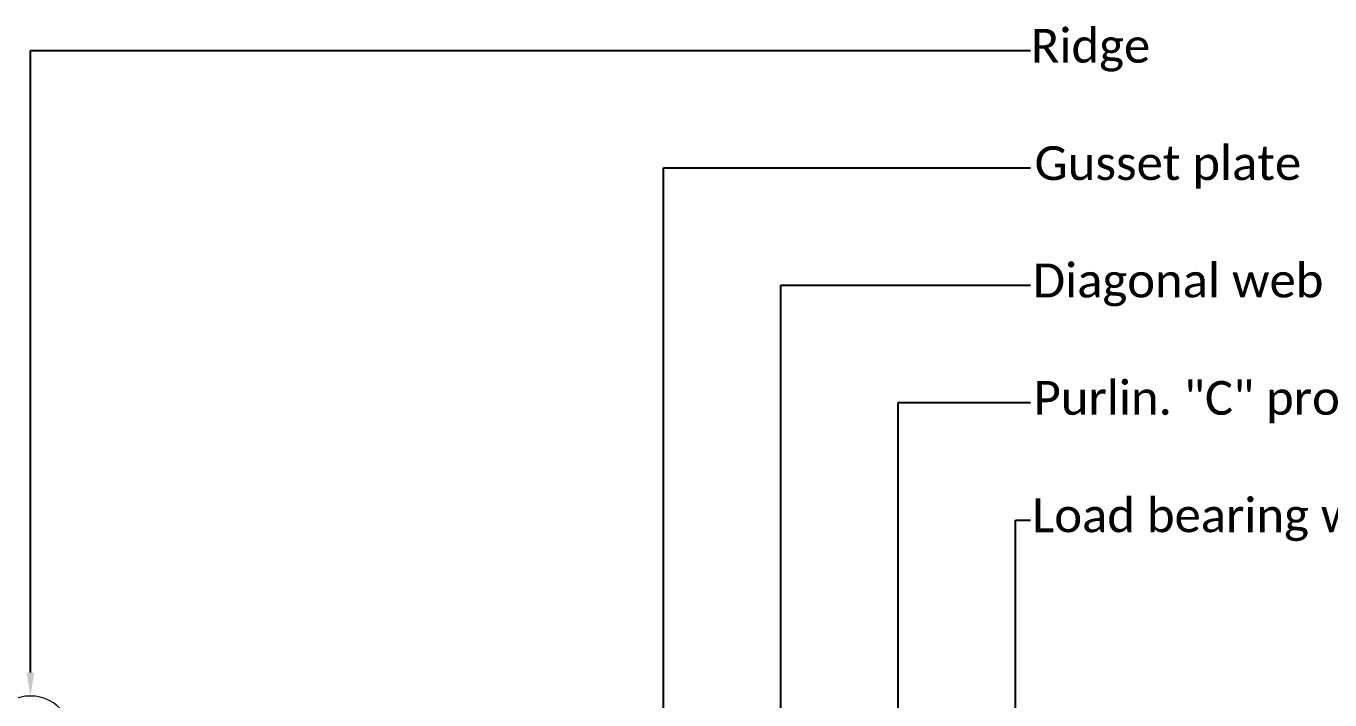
# Model space of a CAD drawing. Header units: millimetres. Extents: x 8674.86 to 8683.26, y 7174.65 to 7183.6.
# Drawn here: x 8679.07 to 8681.849, y 7180.346 to 7181.781 of the extents above; entities that cross this region are included whole.
import ezdxf
from ezdxf import colors
from ezdxf.entities.mleader import LeaderData, LeaderLine
from ezdxf.math import Vec2, Vec3

# ---------------------------------------------------------------- set-up
doc = ezdxf.new("R2010")
doc.units = ezdxf.units.MM
doc.layers.add('0001-Text 1 30', color=250, linetype='Continuous')
doc.layers.add('001_Dark_1 30', color=250, linetype='Continuous', lineweight=0)
doc.styles.add('SS_40_notes!', font='calibri.ttf', dxfattribs={"height": 72})

msp = doc.modelspace()

# ---------------------------------------------------------------- linework, layer by layer
at = {"layer": '001_Dark_1 30'}
msp.add_arc((8679.0796, 7180.2654), 0.0885, 36.1203, 143.8797, dxfattribs=at)

# ---------------------------------------------------------------- leaders
at = {"layer": '0001-Text 1 30'}
ml = msp.add_multileader_mtext('Standard', dxfattribs=at)
ml.set_content('Ridge', color=250, style='SS_40_notes!')
ml.set_leader_properties(color=252)
ml.build(insert=Vec2(0, 0))
ml.multileader.update_dxf_attribs({"dogleg_length": 32, "arrow_head_size": 0.05})
ctx = ml.context
ctx.base_point, ctx.char_height, ctx.arrow_head_size, ctx.landing_gap_size, ctx.plane_origin = Vec3(8681.2104, 7181.7288), 0.072, 0.05, 0.013, Vec3(8680.1784, 7179.497)
ctx.text_align_type = 2
notes = []
notes.append((ctx, [(0, (1, 1, 0), (8679.0796, 7181.7288), (1, 0), 2.1308, [(0, [(8679.0796, 7180.3539)], 0, [])])]))
ctx.mtext.insert, ctx.mtext.alignment, ctx.mtext.flow_direction = Vec3(8681.4655, 7181.7749), 3, 5
ml = msp.add_multileader_mtext('Standard', dxfattribs=at)
ml.set_content('Gusset plate', color=250, style='SS_40_notes!')
ml.set_leader_properties(color=252)
ml.build(insert=Vec2(0, 0))
ml.multileader.update_dxf_attribs({"dogleg_length": 32, "arrow_head_size": 0.05})
ctx = ml.context
ctx.base_point, ctx.char_height, ctx.arrow_head_size, ctx.landing_gap_size, ctx.plane_origin = Vec3(8681.2104, 7181.4788), 0.072, 0.05, 0.013, Vec3(8680.4284, 7179.247)
ctx.text_align_type = 2
notes.append((ctx, [(0, (1, 1, 0), (8680.4284, 7181.4788), (1, 0), 0.782, [(0, [(8680.4284, 7179.197)], 0, [])])]))
ctx.mtext.insert, ctx.mtext.alignment, ctx.mtext.flow_direction = Vec3(8681.7873, 7181.5249), 3, 5
ml = msp.add_multileader_mtext('Standard', dxfattribs=at)
ml.set_content('Diagonal web', color=250, style='SS_40_notes!')
ml.set_leader_properties(color=252)
ml.build(insert=Vec2(0, 0))
ml.multileader.update_dxf_attribs({"dogleg_length": 32, "arrow_head_size": 0.05})
ctx = ml.context
ctx.base_point, ctx.char_height, ctx.arrow_head_size, ctx.landing_gap_size, ctx.plane_origin = Vec3(8681.2104, 7181.2288), 0.072, 0.05, 0.013, Vec3(8680.6784, 7178.997)
ctx.text_align_type = 2
notes.append((ctx, [(0, (1, 1, 0), (8680.6784, 7181.2288), (1, 0), 0.532, [(0, [(8680.6784, 7179.5937)], 0, [])])]))
ctx.mtext.insert, ctx.mtext.alignment, ctx.mtext.flow_direction = Vec3(8681.8347, 7181.2749), 3, 5
ml = msp.add_multileader_mtext('Standard', dxfattribs=at)
ml.set_content('Purlin. "C" profile', color=250, style='SS_40_notes!')
ml.set_leader_properties(color=252)
ml.build(insert=Vec2(0, 0))
ml.multileader.update_dxf_attribs({"dogleg_length": 32, "arrow_head_size": 0.05})
ctx = ml.context
ctx.base_point, ctx.char_height, ctx.arrow_head_size, ctx.landing_gap_size, ctx.plane_origin = Vec3(8681.2104, 7180.9788), 0.072, 0.05, 0.013, Vec3(8680.9284, 7178.747)
ctx.text_align_type = 2
notes.append((ctx, [(0, (1, 1, 0), (8680.9284, 7180.9788), (1, 0), 0.282, [(0, [(8680.7159, 7179.7398), (8680.9284, 7179.7398)], 0, [])])]))
ctx.mtext.insert, ctx.mtext.width, ctx.mtext.alignment, ctx.mtext.flow_direction = Vec3(8682.0113, 7181.0249), 1.167737, 3, 5
ml = msp.add_multileader_mtext('Standard', dxfattribs=at)
ml.set_content('Load bearing wall', color=250, style='SS_40_notes!')
ml.set_leader_properties(color=252)
ml.build(insert=Vec2(0, 0))
ml.multileader.update_dxf_attribs({"dogleg_length": 32, "arrow_head_size": 0.05})
ctx = ml.context
ctx.base_point, ctx.char_height, ctx.arrow_head_size, ctx.landing_gap_size, ctx.plane_origin = Vec3(8681.2104, 7180.7288), 0.072, 0.05, 0.013, Vec3(8681.1784, 7178.497)
ctx.text_align_type = 2
notes.append((ctx, [(0, (1, 1, 0), (8681.1784, 7180.7288), (1, 0), 0.032, [(0, [(8681.9304, 7178.7593), (8681.1784, 7178.7593)], 0, [])])]))
ctx.mtext.insert, ctx.mtext.alignment, ctx.mtext.flow_direction = Vec3(8682.0146, 7180.7749), 3, 5
for ctx, leaders in notes:
    for number, flags, end, landing, length, lines in leaders:
        leader = LeaderData()
        leader.index, (leader.has_last_leader_line, leader.has_dogleg_vector, leader.attachment_direction) = number, flags
        leader.last_leader_point, leader.dogleg_vector, leader.dogleg_length = Vec3(end), Vec3(landing), length
        for number, points, colour, breaks in lines:
            line = LeaderLine()
            line.index, line.vertices, line.color, line.breaks = number, Vec3.list(points), colors.encode_raw_color(colour), breaks
            leader.lines.append(line)
        ctx.leaders.append(leader)

doc.saveas('drawing.dxf')
